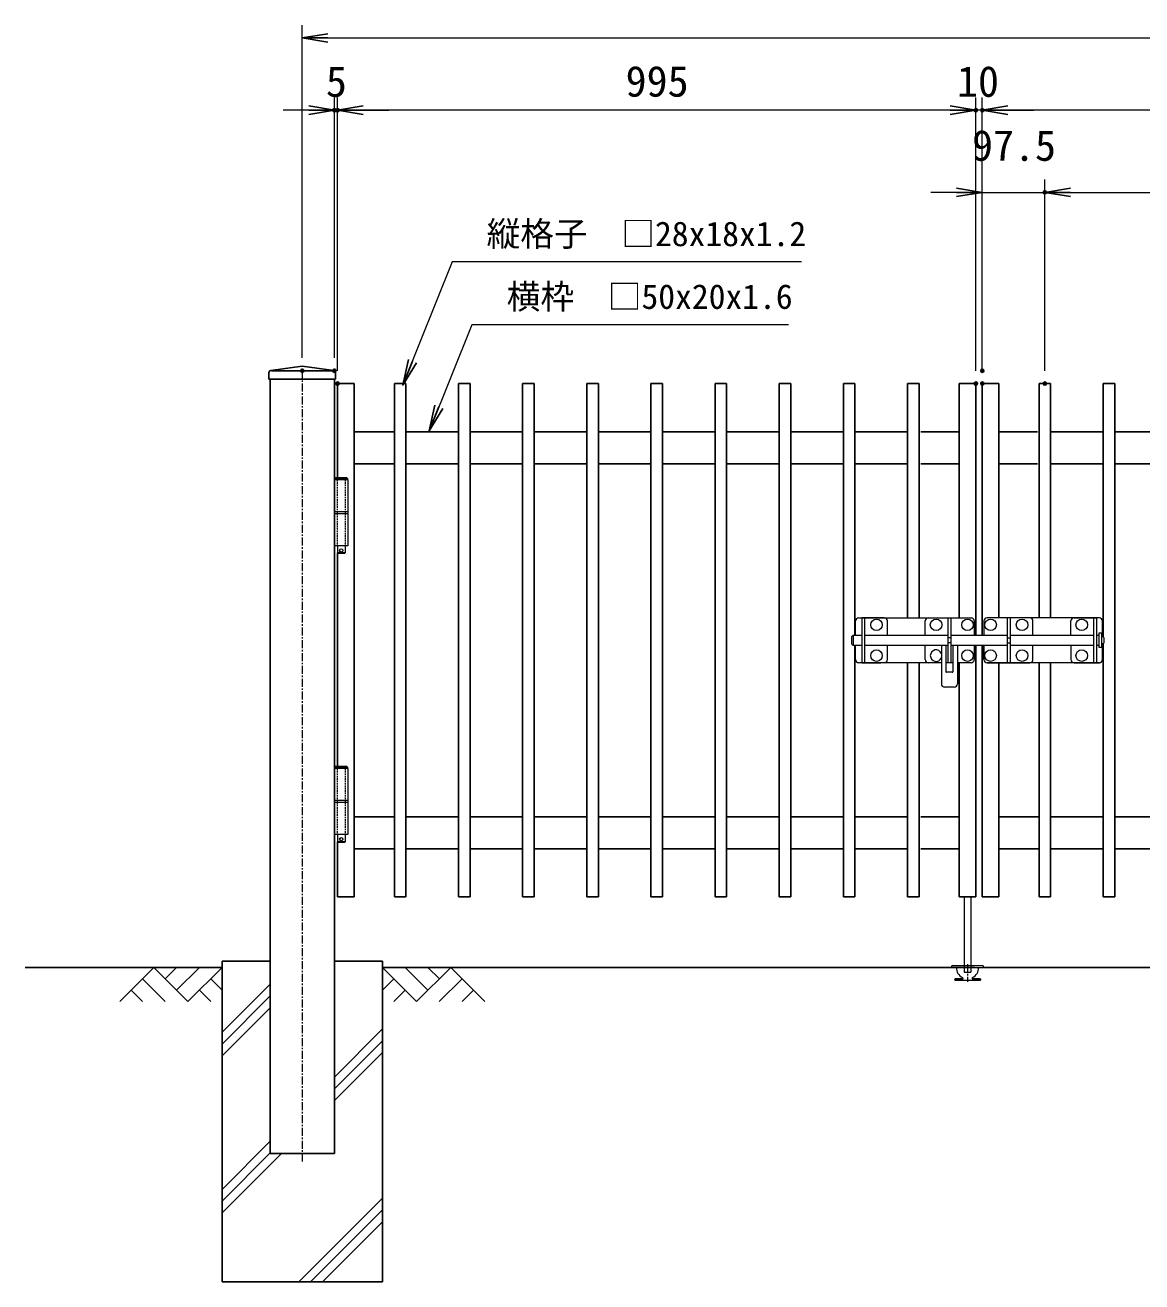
# Model space of a CAD drawing. Units: millimetres, scale not verified. Extents: x -4200 to 4200, y -2970 to 2970.
# Drawn here: x -402 to 1339, y -1023 to 936 of the extents above; entities that cross this region are included whole.
import ezdxf
from ezdxf.enums import TextEntityAlignment as Align

# ---------------------------------------------------------------- set-up
doc = ezdxf.new("R2010")
doc.units = ezdxf.units.MM
doc.header["$LTSCALE"] = 10
doc.header["$PDMODE"] = 32
doc.header["$PDSIZE"] = 5
doc.linetypes.add('USER1', pattern=[2, 1.25, -0.25, 0.25, -0.25])
doc.linetypes.add('USER2', pattern=[0.375, 0.25, -0.125])
for name, color, linetype, lineweight in [('0-2_D-STR-DIM', 7, 'Continuous', 13), ('0-3_0', 7, 'Continuous', 25), ('0-5_D-STR1', 1, 'Continuous', 25), ('0-6_D-BGD', 7, 'Continuous', 25), ('0-7_D-STR4', 7, 'Continuous', 25), ('0-8_D-STR3', 3, 'Continuous', 13), ('0-9_D-BMK', 2, 'USER1', 13), ('0-A_D-DCR-HCH', 7, 'Continuous', 13), ('0-B_D-STR-TXT', 7, 'Continuous', 13)]:
    doc.layers.add(name, color=color, linetype=linetype, lineweight=lineweight)
doc.layers.add('0-4_DEFPOINTS', color=7, linetype='Continuous')
doc.styles.add('ＭＳ ゴシック', font='')
doc.styles.get('ＭＳ ゴシック').set_extended_font_data('MS Gothic')

# ---------------------------------------------------------------- blocks, each defined once
blk = doc.blocks.new('_Open')
at = {"layer": '0-3_0'}
blk.add_line((-10, 1.667), (0, 0), dxfattribs=at)
blk.add_lwpolyline([(-10, -1.667), (0, 0), (-10, 0)], dxfattribs=at)

msp = doc.modelspace()

# ---------------------------------------------------------------- linework, layer by layer
at = {"layer": '0-2_D-STR-DIM'}
for p, q in [((30.01, 417.42), (30.01, 936.1)), ((70.01, 916.1), (2100.01, 916.1)), ((80.01, 417.42), (80.01, 823.42)), ((85.01, 397.42), (85.01, 823.42)), ((85.01, 397.42), (85.01, 823.42)), ((1080.01, 397.42), (1080.01, 823.42)), ((1080.01, 397.42), (1080.01, 823.42)), ((1090.01, 397.42), (1090.01, 823.42)), ((1090.01, 417.42), (1090.01, 823.42)), ((40.01, 803.42), (0.01, 803.42)), ((85.01, 803.42), (80.01, 803.42)), ((1040.01, 803.42), (125.01, 803.42)), ((125.01, 803.42), (165.01, 803.42)), ((1040.01, 803.42), (1000.01, 803.42)), ((1090.01, 803.42), (1080.01, 803.42)), ((2045.01, 803.42), (1130.01, 803.42)), ((1130.01, 803.42), (1170.01, 803.42)), ((1090.01, 397.42), (1090.01, 695.44)), ((1187.51, 397.42), (1187.51, 695.44)), ((1187.51, 397.42), (1187.51, 695.44)), ((1050.01, 675.44), (1010.01, 675.44)), ((1090.01, 675.44), (1187.51, 675.44)), ((1227.51, 675.44), (1947.51, 675.44)), ((1227.51, 675.44), (1267.51, 675.44))]:
    msp.add_line(p, q, dxfattribs=at)
at = {"layer": '0-4_DEFPOINTS'}
for p in [(80.01, 803.42), (85.01, 803.42), (1080.01, 803.42), (1090.01, 803.42), (1187.51, 675.44), (30.01, 397.42), (80.01, 397.42), (1090.01, 397.42), (85.01, 377.42), (1080.01, 377.42), (1090.01, 377.42), (1090.01, 377.42), (1187.51, 377.42)]:
    msp.add_point(p, dxfattribs=at)
at = {"layer": '0-5_D-STR1'}
for p, q in [((-21.99, 394.62), (-21.99, 384.42)), ((-19.21, 397.79), (30.01, 404.42)), ((-17.99, 397.42), (78.01, 397.42)), ((30.01, 404.42), (79.24, 397.79)), ((82.01, 394.62), (82.01, 384.42)), ((-21.99, 384.42), (82.01, 384.42)), ((-19.99, 384.42), (-19.99, -822.58)), ((80.01, 384.42), (80.01, -822.58)), ((85.01, 377.42), (85.01, 230.42)), ((85.01, 377.42), (111.01, 377.42)), ((111.01, 377.42), (111.01, -422.58)), ((173.51, 377.42), (173.51, -422.58)), ((191.51, 377.42), (173.51, 377.42)), ((191.51, 377.42), (191.51, -422.58)), ((273.51, 377.42), (273.51, -422.58)), ((291.51, 377.42), (273.51, 377.42)), ((291.51, 377.42), (291.51, -422.58)), ((373.51, 377.42), (373.51, -422.58)), ((391.51, 377.42), (373.51, 377.42)), ((391.51, 377.42), (391.51, -422.58)), ((473.51, 377.42), (473.51, -422.58)), ((491.51, 377.42), (473.51, 377.42)), ((491.51, 377.42), (491.51, -422.58)), ((573.51, 377.42), (573.51, -422.58)), ((591.51, 377.42), (573.51, 377.42)), ((591.51, 377.42), (591.51, -422.58)), ((673.51, 377.42), (673.51, -422.58)), ((691.51, 377.42), (673.51, 377.42)), ((691.51, 377.42), (691.51, -422.58)), ((773.51, 377.42), (773.51, -422.58)), ((791.51, 377.42), (773.51, 377.42)), ((791.51, 377.42), (791.51, -422.58)), ((873.51, 377.42), (873.51, -422.58)), ((891.51, 377.42), (873.51, 377.42)), ((891.51, 377.42), (891.51, -14.58)), ((973.51, 377.42), (973.51, 12.42)), ((991.51, 377.42), (973.51, 377.42)), ((991.51, 377.42), (991.51, 12.42)), ((1054.01, 377.42), (1054.01, 12.42)), ((1080.01, 377.42), (1054.01, 377.42)), ((1080.01, 377.42), (1080.01, -14.58)), ((1090.01, 377.42), (1090.01, -14.58)), ((1090.01, 377.42), (1116.01, 377.42)), ((1116.01, 377.42), (1116.01, 12.42)), ((1178.51, 377.42), (1178.51, 12.42)), ((1178.51, 377.42), (1196.51, 377.42)), ((1196.51, 377.42), (1196.51, 12.42)), ((1278.51, 377.42), (1278.51, -17.65)), ((1278.51, 377.42), (1296.51, 377.42)), ((1296.51, 377.42), (1296.51, -422.58)), ((173.51, 302.42), (111.01, 302.42)), ((273.51, 302.42), (191.51, 302.42)), ((373.51, 302.42), (291.51, 302.42)), ((473.51, 302.42), (391.51, 302.42)), ((573.51, 302.42), (491.51, 302.42)), ((673.51, 302.42), (591.51, 302.42)), ((773.51, 302.42), (691.51, 302.42)), ((873.51, 302.42), (791.51, 302.42)), ((973.51, 302.42), (891.51, 302.42)), ((1054.01, 302.42), (994.01, 302.42)), ((1116.01, 302.42), (1176.01, 302.42)), ((1196.51, 302.42), (1278.51, 302.42)), ((1296.51, 302.42), (1378.51, 302.42)), ((173.51, 252.42), (111.01, 252.42)), ((273.51, 252.42), (191.51, 252.42)), ((373.51, 252.42), (291.51, 252.42)), ((473.51, 252.42), (391.51, 252.42)), ((573.51, 252.42), (491.51, 252.42)), ((673.51, 252.42), (591.51, 252.42)), ((773.51, 252.42), (691.51, 252.42)), ((873.51, 252.42), (791.51, 252.42)), ((973.51, 252.42), (891.51, 252.42)), ((1054.01, 252.42), (994.01, 252.42)), ((1116.01, 252.42), (1176.01, 252.42)), ((1196.51, 252.42), (1278.51, 252.42)), ((1296.51, 252.42), (1378.51, 252.42)), ((85.01, 113.42), (85.01, -219.58)), ((891.51, -30.58), (891.51, -422.58)), ((1080.01, -30.58), (1080.01, -422.58)), ((1090.01, -30.58), (1090.01, -422.58)), ((1278.51, -27.51), (1278.51, -422.58)), ((973.51, -57.58), (973.51, -422.58)), ((991.51, -57.58), (991.51, -422.58)), ((1054.01, -57.58), (1054.01, -422.58)), ((1116.01, -57.58), (1116.01, -422.58)), ((1178.51, -57.58), (1178.51, -422.58)), ((1196.51, -57.58), (1196.51, -422.58)), ((173.51, -297.58), (111.01, -297.58)), ((273.51, -297.58), (191.51, -297.58)), ((373.51, -297.58), (291.51, -297.58)), ((473.51, -297.58), (391.51, -297.58)), ((573.51, -297.58), (491.51, -297.58)), ((673.51, -297.58), (591.51, -297.58)), ((773.51, -297.58), (691.51, -297.58)), ((873.51, -297.58), (791.51, -297.58)), ((973.51, -297.58), (891.51, -297.58)), ((1054.01, -297.58), (994.01, -297.58)), ((1116.01, -297.58), (1178.51, -297.58)), ((1196.51, -297.58), (1278.51, -297.58)), ((1296.51, -297.58), (1378.51, -297.58)), ((85.01, -336.58), (85.01, -422.58)), ((173.51, -347.58), (111.01, -347.58)), ((273.51, -347.58), (191.51, -347.58)), ((373.51, -347.58), (291.51, -347.58)), ((473.51, -347.58), (391.51, -347.58)), ((573.51, -347.58), (491.51, -347.58)), ((673.51, -347.58), (591.51, -347.58)), ((773.51, -347.58), (691.51, -347.58)), ((873.51, -347.58), (791.51, -347.58)), ((973.51, -347.58), (891.51, -347.58)), ((1054.01, -347.58), (994.01, -347.58)), ((1116.01, -347.58), (1178.51, -347.58)), ((1196.51, -347.58), (1278.51, -347.58)), ((1296.51, -347.58), (1378.51, -347.58)), ((111.01, -422.58), (85.01, -422.58)), ((191.51, -422.58), (173.51, -422.58)), ((291.51, -422.58), (273.51, -422.58)), ((391.51, -422.58), (373.51, -422.58)), ((491.51, -422.58), (473.51, -422.58)), ((591.51, -422.58), (573.51, -422.58)), ((691.51, -422.58), (673.51, -422.58)), ((791.51, -422.58), (773.51, -422.58)), ((891.51, -422.58), (873.51, -422.58)), ((991.51, -422.58), (973.51, -422.58)), ((1080.01, -422.58), (1054.01, -422.58)), ((1090.01, -422.58), (1116.01, -422.58)), ((1178.51, -422.58), (1196.51, -422.58)), ((1278.51, -422.58), (1296.51, -422.58)), ((-19.99, -822.58), (80.01, -822.58))]:
    msp.add_line(p, q, dxfattribs=at)
for centre, start, end in [((-18.79, 394.62), 97.6668, 180), ((78.81, 394.62), 0, 82.3332)]:
    msp.add_arc(centre, 3.2, start, end, dxfattribs=at)
at = {"layer": '0-6_D-BGD'}
for p, q in [((-94.99, -532.58), (-402.01, -532.58)), ((1078.01, -532.58), (155.01, -532.58)), ((1092.01, -532.58), (2015.01, -532.58))]:
    msp.add_line(p, q, dxfattribs=at)
at = {"layer": '0-7_D-STR4'}
for p, q in [((-94.99, -522.58), (-94.99, -1022.58)), ((-94.99, -522.58), (-19.99, -522.58)), ((80.01, -522.58), (155.01, -522.58)), ((155.01, -522.58), (155.01, -1022.58)), ((-94.99, -1022.58), (155.01, -1022.58))]:
    msp.add_line(p, q, dxfattribs=at)
at = {"layer": '0-8_D-STR3'}
for p, q in [((101.18, 227.42), (80.01, 227.42)), ((80.01, 227.42), (80.01, 124.42)), ((80.71, 229.42), (80.71, 227.42)), ((99.71, 230.42), (81.71, 230.42)), ((100.71, 229.42), (99.71, 230.42)), ((100.71, 229.42), (100.71, 227.42)), ((101.18, 227.42), (101.18, 124.42)), ((101.18, 177.42), (80.01, 177.42)), ((101.18, 174.42), (80.01, 174.42)), ((101.18, 124.42), (80.01, 124.42)), ((84.71, 124.42), (84.71, 113.42)), ((96.71, 124.42), (96.71, 113.42)), ((85.71, 112.42), (84.71, 113.42)), ((96.71, 113.42), (84.71, 113.42)), ((95.71, 112.42), (85.71, 112.42)), ((96.71, 113.42), (95.71, 112.42)), ((892.51, -14.58), (892.51, 7.42)), ((897.51, 12.42), (1072.51, 12.42)), ((906.52, 12.42), (906.52, -57.58)), ((942.02, -14.58), (942.02, 7.42)), ((1001.01, -14.58), (1001.01, 7.42)), ((1006.01, 12.42), (1041.01, 12.42)), ((1036.51, 12.42), (1036.51, -57.58)), ((1041.01, 12.42), (1041.01, -57.58)), ((1077.51, 7.42), (1077.51, -14.58)), ((1092.51, 7.42), (1092.51, -14.58)), ((1272.51, 12.42), (1097.51, 12.42)), ((1133.51, 12.42), (1133.51, -57.58)), ((1169.01, -14.58), (1169.01, 7.42)), ((1228.01, -14.58), (1228.01, 7.42)), ((1233.01, 12.42), (1268.01, 12.42)), ((1263.51, 12.42), (1263.51, -57.58)), ((1268.01, 12.42), (1268.01, -57.58)), ((1277.51, -17.35), (1277.51, 7.42)), ((888.52, -14.58), (886.52, -16.58)), ((886.52, -28.58), (886.52, -16.58)), ((888.52, -14.58), (888.52, -30.58)), ((888.77, -14.58), (902.02, -14.58)), ((906.52, -14.58), (1036.51, -14.58)), ((1041.01, -18.58), (1036.51, -18.58)), ((1041.01, -14.58), (1129.01, -14.58)), ((1129.01, -18.58), (1133.51, -18.58)), ((1133.51, -14.58), (1263.51, -14.58)), ((1271.76, -11.58), (1271.76, -33.58)), ((1271.76, -14.58), (1271.76, -30.58)), ((1276.26, -27.83), (1276.26, -17.33)), ((1277.16, -17.33), (1276.26, -17.33)), ((888.52, -30.58), (886.52, -28.58)), ((902.02, -30.58), (888.77, -30.58)), ((892.51, -52.58), (892.51, -30.58)), ((1036.51, -30.58), (906.52, -30.58)), ((942.02, -52.58), (942.02, -30.58)), ((1001.01, -52.58), (1001.01, -30.58)), ((1026.26, -30.58), (1026.26, -90.58)), ((1033.26, -30.58), (1033.26, -71.58)), ((1041.01, -26.58), (1036.51, -26.58)), ((1129.01, -30.58), (1041.01, -30.58)), ((1044.26, -30.58), (1044.26, -71.58)), ((1051.26, -30.58), (1051.26, -90.58)), ((1077.51, -30.58), (1077.51, -52.58)), ((1092.51, -30.58), (1092.51, -52.58)), ((1092.51, -52.58), (1092.51, -30.58)), ((1129.01, -26.58), (1133.51, -26.58)), ((1263.51, -30.58), (1133.51, -30.58)), ((1169.01, -52.58), (1169.01, -30.58)), ((1228.01, -30.58), (1228.01, -52.58)), ((1277.16, -27.83), (1276.26, -27.83)), ((1277.51, -52.58), (1277.51, -27.81)), ((1277.51, -27.81), (1277.51, -52.58)), ((1280.16, -24.83), (1280.16, -20.33)), ((1026.26, -57.58), (897.51, -57.58)), ((902.02, -57.58), (932.02, -57.58)), ((937.02, -57.58), (902.51, -57.58)), ((1025.01, -57.58), (1006.01, -57.58)), ((1041.01, -57.58), (1033.26, -57.58)), ((1044.26, -57.58), (1033.26, -57.58)), ((1072.51, -57.58), (1051.26, -57.58)), ((1097.51, -57.58), (1164.01, -57.58)), ((1272.51, -57.58), (1097.51, -57.58)), ((1126.01, -57.58), (1136.76, -57.58)), ((1129.01, -57.58), (1136.76, -57.58)), ((1143.76, -57.58), (1160.26, -57.58)), ((1233.01, -57.58), (1272.51, -57.58)), ((1268.01, -57.58), (1238.01, -57.58)), ((1043.26, -72.58), (1034.26, -72.58)), ((1046.26, -95.58), (1031.26, -95.58)), ((101.18, -222.58), (80.01, -222.58)), ((80.01, -222.58), (80.01, -325.58)), ((80.71, -220.58), (80.71, -222.58)), ((99.71, -219.58), (81.71, -219.58)), ((100.71, -220.58), (99.71, -219.58)), ((100.71, -220.58), (100.71, -222.58)), ((101.18, -222.58), (101.18, -325.58)), ((101.18, -272.58), (80.01, -272.58)), ((101.18, -275.58), (80.01, -275.58)), ((101.18, -325.58), (80.01, -325.58)), ((84.71, -325.58), (84.71, -336.58)), ((96.71, -325.58), (96.71, -336.58)), ((85.71, -337.58), (84.71, -336.58)), ((96.71, -336.58), (84.71, -336.58)), ((95.71, -337.58), (85.71, -337.58)), ((96.71, -336.58), (95.71, -337.58)), ((1062.01, -422.58), (1062.01, -539.64)), ((1072.01, -422.58), (1072.01, -539.64)), ((1042.01, -531.58), (1042.01, -532.58)), ((1042.01, -532.58), (1092.01, -532.58)), ((1044.01, -529.58), (1090.01, -529.58)), ((1062.01, -539.64), (1072.01, -539.64)), ((1092.01, -531.58), (1092.01, -532.58)), ((1047.01, -551.08), (1047.51, -549.58)), ((1047.01, -551.08), (1058.53, -551.08)), ((1047.01, -551.08), (1047.01, -552.58)), ((1047.01, -552.58), (1087.01, -552.58)), ((1047.51, -549.58), (1060.03, -549.58)), ((1074, -549.58), (1086.51, -549.58)), ((1075.5, -551.08), (1087.01, -551.08)), ((1086.51, -549.58), (1087.01, -551.08)), ((1087.01, -551.08), (1087.01, -552.58))]:
    msp.add_line(p, q, dxfattribs=at)
at = {"layer": '0-8_D-STR3', "linetype": 'USER2'}
for p, q in [((84.51, 227.42), (84.51, 124.42)), ((96.91, 227.42), (96.91, 124.42)), ((84.51, -222.58), (84.51, -325.58)), ((96.91, -222.58), (96.91, -325.58))]:
    msp.add_line(p, q, dxfattribs=at)
at = {"layer": '0-8_D-STR3'}
for points in [[(81.71, 230.42), (80.71, 229.42), (100.71, 229.42)], [(937.02, 12.42), (902.02, 12.42), (902.02, -57.58)], [(1164.01, 12.42), (1129.01, 12.42), (1129.01, -57.58)], [(1268.01, -14.58), (1271.76, -14.58), (1271.76, -30.58), (1268.01, -30.58)], [(1271.76, -33.58), (1276.26, -33.58), (1276.26, -11.58), (1271.76, -11.58)], [(81.71, -219.58), (80.71, -220.58), (100.71, -220.58)]]:
    msp.add_lwpolyline(points, dxfattribs=at)
for centre, radius in [((90.71, 117.42), 2.5), ((925.02, 1.42), 9), ((1018.01, 1.42), 9), ((1067.01, 1.42), 9), ((1103.01, 1.42), 9), ((1152.01, 1.42), 9), ((1245.01, 1.42), 9), ((925.02, -46.58), 9), ((1067.01, -46.58), 9), ((1103.01, -46.58), 9), ((1152.01, -46.58), 9), ((1245.01, -46.58), 9), ((90.71, -332.58), 2.5)]:
    msp.add_circle(centre, radius, dxfattribs=at)
for centre, radius, start, end in [((897.51, 7.42), 5, 90, 180), ((937.02, 7.42), 5, 0, 90), ((1006.01, 7.42), 5, 90, 180), ((1072.51, 7.42), 5, 0, 90), ((1097.51, 7.42), 5, 90, 180), ((1164.01, 7.42), 5, 0, 90), ((1233.01, 7.42), 5, 90, 180), ((1272.51, 7.42), 5, 0, 90), ((1277.16, -20.33), 3, 0, 90), ((1018.01, -46.58), 9, 23.55646, 336.44354), ((1277.16, -24.83), 3, 270, 0), ((897.51, -52.58), 5, 180, 270), ((937.02, -52.58), 5, 270, 0), ((1006.01, -52.58), 5, 180, 270), ((1072.51, -52.58), 5, 270, 0), ((1097.51, -52.58), 5, 180, 270), ((1097.51, -52.58), 5, 180, 270), ((1164.01, -52.58), 5, 270, 360), ((1233.01, -52.58), 5, 180, 270), ((1272.51, -52.58), 5, 270, 0), ((1272.51, -52.58), 5, 270, 0), ((1034.26, -71.58), 1, 180, 270), ((1043.26, -71.58), 1, 270, 0), ((1031.26, -90.58), 5, 180, 270), ((1046.26, -90.58), 5, 270, 0), ((1044.01, -531.58), 2, 90, 180), ((1067.01, -532.58), 17.5, 180, 243.47465), ((1058.53, -549.58), 1.5, 270, 63.47465), ((1075.5, -549.58), 1.5, 116.52535, 270), ((1067.01, -532.58), 17.5, 296.52535, 0), ((1090.01, -531.58), 2, 0, 90)]:
    msp.add_arc(centre, radius, start, end, dxfattribs=at)
at = {"layer": '0-9_D-BMK'}
for p, q in [((30.01, 397.42), (30.01, -835.58)), ((1067.01, -527.38), (1067.01, -555.05))]:
    msp.add_line(p, q, dxfattribs=at)
at = {"layer": '0-A_D-DCR-HCH'}
for p, q in [((-201.41, -532.58), (-254.62, -585.8)), ((-201.41, -532.58), (-148.2, -585.8)), ((-183.77, -550.41), (-165.94, -532.58)), ((-165.94, -568.06), (-130.46, -532.58)), ((-148.2, -585.8), (-94.99, -532.58)), ((208.23, -585.79), (155.01, -532.58)), ((225.96, -568.06), (190.49, -532.58)), ((261.44, -532.58), (208.23, -585.79)), ((243.79, -550.41), (225.96, -532.58)), ((261.44, -532.58), (314.65, -585.79)), ((-219.15, -550.32), (-183.51, -585.8)), ((-112.72, -550.32), (-94.99, -567.98)), ((-94.99, -633.61), (-19.99, -558.61)), ((172.75, -550.32), (155.01, -567.98)), ((279.17, -550.32), (243.54, -585.79)), ((-236.89, -568.06), (-219.07, -585.8)), ((-130.46, -568.06), (-112.64, -585.8)), ((-94.99, -651.99), (-19.99, -576.99)), ((190.49, -568.06), (172.67, -585.79)), ((296.91, -568.06), (279.09, -585.79)), ((-94.99, -670.38), (-19.99, -595.38)), ((80.01, -703.3), (155.01, -628.3)), ((80.01, -721.68), (155.01, -646.68)), ((80.01, -740.07), (155.01, -665.07)), ((-94.99, -896.68), (-19.99, -821.68)), ((-94.99, -915.07), (-2.5, -822.58)), ((-94.54, -877.85), (-19.99, -803.3)), ((24.57, -1022.58), (155.01, -892.14)), ((42.96, -1022.58), (155.01, -910.53)), ((61.34, -1022.58), (155.01, -928.91))]:
    msp.add_line(p, q, dxfattribs=at)
at = {"layer": '0-B_D-STR-TXT'}
for points in [[(808.32, 567.01), (263.79, 567.01), (187.48, 377.07)], [(787.73, 469.01), (294.17, 469.01), (228.61, 305.83)]]:
    msp.add_lwpolyline(points, dxfattribs=at)

# ---------------------------------------------------------------- block references
at = {"layer": '0-2_D-STR-DIM', "xscale": 4, "yscale": 4, "rotation": 180}
for p in [(30.01, 916.1), (85.01, 803.42), (85.01, 803.42), (1090.01, 803.42), (1090.01, 803.42), (1187.51, 675.44), (1187.51, 675.44)]:
    msp.add_blockref('_Open', p, dxfattribs=at)
at = {"layer": '0-2_D-STR-DIM', "xscale": 4, "yscale": 4}
for p in [(80.01, 803.42), (1080.01, 803.42), (1080.01, 803.42), (1090.01, 675.44)]:
    msp.add_blockref('_Open', p, dxfattribs=at)
at = {"layer": '0-B_D-STR-TXT', "xscale": 4, "yscale": 4, "rotation": 248.11184}
for p in [(186.74, 375.21), (227.87, 303.98)]:
    msp.add_blockref('_Open', p, dxfattribs=at)

# ---------------------------------------------------------------- texts
at = {"layer": '0-2_D-STR-DIM', "style": 'ＭＳ ゴシック'}
for s, p in [('5', (66.79, 809.88)), ('995', (534.04, 810.17)), ('10', (1050.61, 809.95)), ('97.5', (1074.04, 710.19))]:
    msp.add_text(s, height=48.09, dxfattribs=at).set_placement(p, align=Align.BOTTOM_LEFT)
at = {"layer": '0-B_D-STR-TXT', "style": 'ＭＳ ゴシック'}
for s, p in [('縦格子\u3000□28x18x1.2', (317.36, 580.07)), ('横枠\u3000□50x20x1.6', (348.75, 482.28))]:
    msp.add_text(s, height=38.49, dxfattribs=at).set_placement(p, align=Align.BOTTOM_LEFT)

doc.saveas('drawing.dxf')
